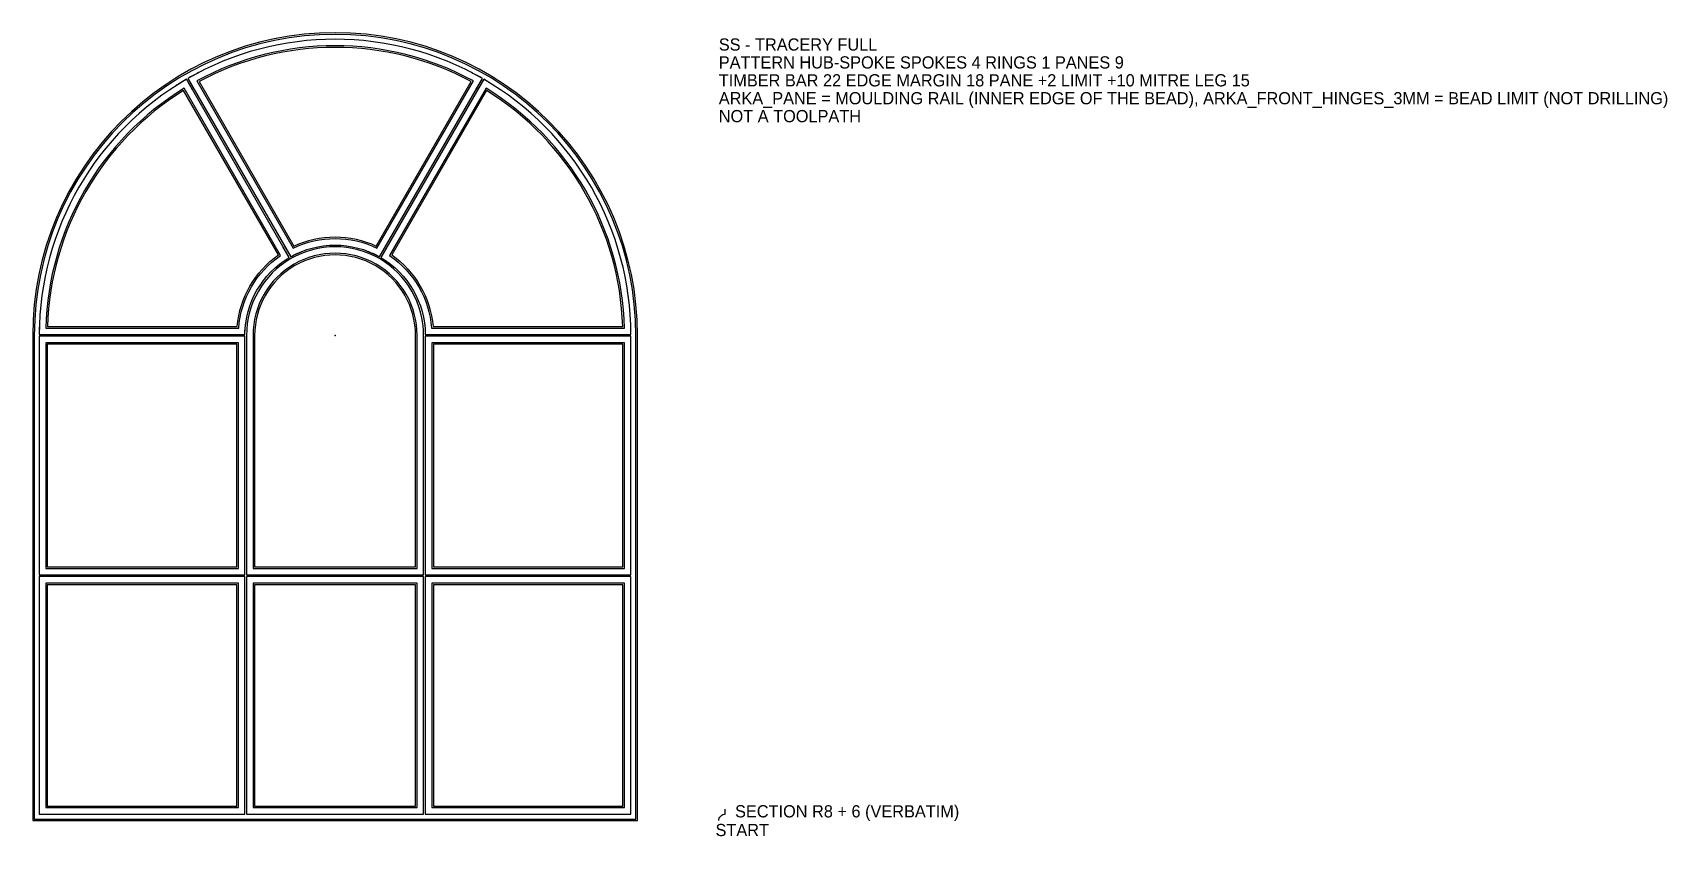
# Model space of a CAD drawing. Extents: x -6 to 2005, y -25 to 963.
import ezdxf

# ---------------------------------------------------------------- set-up
doc = ezdxf.new("R2010")
doc.units = 0
for name, color, linetype in [('ARKA_CENTRE', 6, 'CONTINUOUS'), ('ARKA_FRONT_HINGES_3MM', 50, 'CONTINUOUS'), ('ARKA_INFO_NO_CUT', 8, 'CONTINUOUS'), ('ARKA_MITRE', 1, 'CONTINUOUS'), ('ARKA_OUTLINE', 7, 'CONTINUOUS'), ('ARKA_PANE', 3, 'CONTINUOUS'), ('ARKA_PANE_ZEWN_REF', 3, 'CONTINUOUS'), ('ARKA_SECTION', 5, 'CONTINUOUS')]:
    doc.layers.add(name, color=color, linetype=linetype)

msp = doc.modelspace()

# ---------------------------------------------------------------- linework, layer by layer
at = {"layer": 'ARKA_CENTRE'}
msp.add_point((366.5, 591), dxfattribs=at)
at = {"layer": 'ARKA_FRONT_HINGES_3MM'}
for points in [[(547.633288, 906.732057, 0.266477), (185.366712, 906.732057), (311.893279, 687.581616, -0.263125), (421.106721, 687.581616)], [(183.634661, 905.732057, 0.266477), (2.501374, 592), (255.554507, 592, -0.263125), (310.161228, 686.581616)], [(730.498626, 592, 0.266477), (549.365339, 905.732057), (422.838772, 686.581616, -0.263125), (477.445493, 592)], [(257.55, 296.5), (475.45, 296.5), (475.45, 591, 1), (257.55, 591.000002)]]:
    msp.add_lwpolyline(points, format="xyb", close=True, dxfattribs=at)
for points in [[(2.5, 590), (2.5, 296.5), (255.55, 296.5), (255.55, 590)], [(730.5, 296.5), (730.5, 590), (477.45, 590), (477.45, 296.5)], [(2.5, 2.5), (255.55, 2.5), (255.55, 294.5), (2.5, 294.5)], [(257.55, 2.5), (475.45, 2.5), (475.45, 294.5), (257.55, 294.5)], [(477.45, 2.5), (730.5, 2.5), (730.5, 294.5), (477.45, 294.5)]]:
    msp.add_lwpolyline(points, close=True, dxfattribs=at)
at = {"layer": 'ARKA_MITRE'}
for points in [[(191.134661, 892.741676), (183.634661, 905.732057, 0.010303), (170.82385, 897.931335)], [(198.527742, 913.926184, 0.010303), (185.366712, 906.732057), (192.866712, 893.741676)], [(540.133288, 893.741676), (547.633288, 906.732057, 0.010303), (534.472258, 913.926184)], [(562.17615, 897.931335, 0.010303), (549.365339, 905.732057), (541.865339, 892.741676)], [(297.792397, 678.11583, -0.033812), (310.161228, 686.581616), (302.661228, 699.571997)], [(304.393279, 700.571997), (311.893279, 687.581616, -0.033812), (325.409279, 694.060444)], [(407.590721, 694.060444, -0.033812), (421.106721, 687.581616), (428.606721, 700.571997)], [(430.338772, 699.571997), (422.838772, 686.581616, -0.033812), (435.207603, 678.11583)], [(2.851592, 606.994849, 0.010303), (2.501374, 592), (17.501374, 592)], [(240.554507, 592), (255.554507, 592, -0.033812), (256.701677, 606.944614)], [(476.298323, 606.944614, -0.033812), (477.445493, 592), (492.445493, 592)], [(715.498626, 592), (730.498626, 592, 0.010303), (730.148408, 606.994849)]]:
    msp.add_lwpolyline(points, format="xyb", dxfattribs=at)
for points in [[(17.5, 590), (2.5, 590), (2.5, 575)], [(255.55, 575), (255.55, 590), (240.55, 590)], [(492.45, 590), (477.45, 590), (477.45, 575)], [(730.5, 575), (730.5, 590), (715.5, 590)], [(2.5, 311.5), (2.5, 296.5), (17.5, 296.5)], [(240.55, 296.5), (255.55, 296.5), (255.55, 311.5)], [(257.55, 311.5), (257.55, 296.5), (272.55, 296.5)], [(460.45, 296.5), (475.45, 296.5), (475.45, 311.5)], [(477.45, 311.5), (477.45, 296.5), (492.45, 296.5)], [(715.5, 296.5), (730.5, 296.5), (730.5, 311.5)], [(17.5, 294.5), (2.5, 294.5), (2.5, 279.5)], [(255.55, 279.5), (255.55, 294.5), (240.55, 294.5)], [(272.55, 294.5), (257.55, 294.5), (257.55, 279.5)], [(475.45, 279.5), (475.45, 294.5), (460.45, 294.5)], [(492.45, 294.5), (477.45, 294.5), (477.45, 279.5)], [(730.5, 279.5), (730.5, 294.5), (715.5, 294.5)], [(2.5, 17.5), (2.5, 2.5), (17.5, 2.5)], [(240.55, 2.5), (255.55, 2.5), (255.55, 17.5)], [(257.55, 17.5), (257.55, 2.5), (272.55, 2.5)], [(460.45, 2.5), (475.45, 2.5), (475.45, 17.5)], [(477.45, 17.5), (477.45, 2.5), (492.45, 2.5)], [(715.5, 2.5), (730.5, 2.5), (730.5, 17.5)]]:
    msp.add_lwpolyline(points, dxfattribs=at)
at = {"layer": 'ARKA_OUTLINE'}
for points in [[(-5.5, -5.5), (738.5, -5.5), (738.5, 591, 1), (-5.5, 591)], [(533.888248, 902.92495, 0.251362), (199.111752, 902.92495), (315.801902, 700.811681, -0.219699), (417.198098, 700.811681)], [(180.059193, 891.92495, 0.251362), (12.670945, 602), (246.051245, 602, -0.219699), (296.749343, 689.811681)], [(720.329055, 602, 0.251362), (552.940807, 891.92495), (436.250657, 689.811681, -0.219699), (486.948755, 602)], [(267.55, 306.5), (465.45, 306.5), (465.45, 591, 1), (267.55, 591.000002)]]:
    msp.add_lwpolyline(points, format="xyb", close=True, dxfattribs=at)
for points in [[(12.5, 580), (12.5, 306.5), (245.55, 306.5), (245.55, 580)], [(720.5, 306.5), (720.5, 580), (487.45, 580), (487.45, 306.5)], [(12.5, 12.5), (245.55, 12.5), (245.55, 284.5), (12.5, 284.5)], [(267.55, 12.5), (465.45, 12.5), (465.45, 284.5), (267.55, 284.5)], [(487.45, 12.5), (720.5, 12.5), (720.5, 284.5), (487.45, 284.5)]]:
    msp.add_lwpolyline(points, close=True, dxfattribs=at)
at = {"layer": 'ARKA_PANE'}
for points in [[(536.64888, 903.706505, 0.254445), (196.35112, 903.706505), (314.989713, 698.218435, -0.227752), (418.010287, 698.218435)], [(180.762662, 894.706505, 0.254445), (10.613782, 600), (247.890968, 600, -0.227752), (299.401255, 689.218435)], [(722.386218, 600, 0.254445), (552.237338, 894.706505), (433.598745, 689.218435, -0.227752), (485.109032, 600)], [(265.55, 304.5), (467.45, 304.5), (467.45, 591, 1), (265.55, 591.000001)]]:
    msp.add_lwpolyline(points, format="xyb", close=True, dxfattribs=at)
for points in [[(10.5, 582), (10.5, 304.5), (247.55, 304.5), (247.55, 582)], [(722.5, 304.5), (722.5, 582), (485.45, 582), (485.45, 304.5)], [(10.5, 10.5), (247.55, 10.5), (247.55, 286.5), (10.5, 286.5)], [(265.55, 10.5), (467.45, 10.5), (467.45, 286.5), (265.55, 286.5)], [(485.45, 10.5), (722.5, 10.5), (722.5, 286.5), (485.45, 286.5)]]:
    msp.add_lwpolyline(points, close=True, dxfattribs=at)
at = {"layer": 'ARKA_PANE_ZEWN_REF'}
msp.add_lwpolyline([(-3.5, -3.5), (736.5, -3.5), (736.5, 591, 1), (-3.5, 591)], format="xyb", close=True, dxfattribs=at)
at = {"layer": 'ARKA_SECTION'}
msp.add_lwpolyline([(838.5, -5.5, -0.414214), (846.5, 2.5), (846.5, 8.5)], format="xyb", dxfattribs=at)

# ---------------------------------------------------------------- texts
at = {"layer": 'ARKA_INFO_NO_CUT'}
for s, p in [('SS - TRACERY FULL', (838.5, 941)), ('PATTERN HUB-SPOKE SPOKES 4 RINGS 1 PANES 9', (838.5, 919)), ('TIMBER BAR 22 EDGE MARGIN 18 PANE +2 LIMIT +10 MITRE LEG 15', (838.5, 897)), ('ARKA_PANE = MOULDING RAIL (INNER EDGE OF THE BEAD), ARKA_FRONT_HINGES_3MM = BEAD LIMIT (NOT DRILLING)', (838.5, 875)), ('NOT A TOOLPATH', (838.5, 853)), ('SECTION R8 + 6 (VERBATIM)', (858.5, -1.5)), ('START', (834.5, -24.5))]:
    msp.add_text(s, height=15, dxfattribs=at).set_placement(p)

doc.saveas('drawing.dxf')
